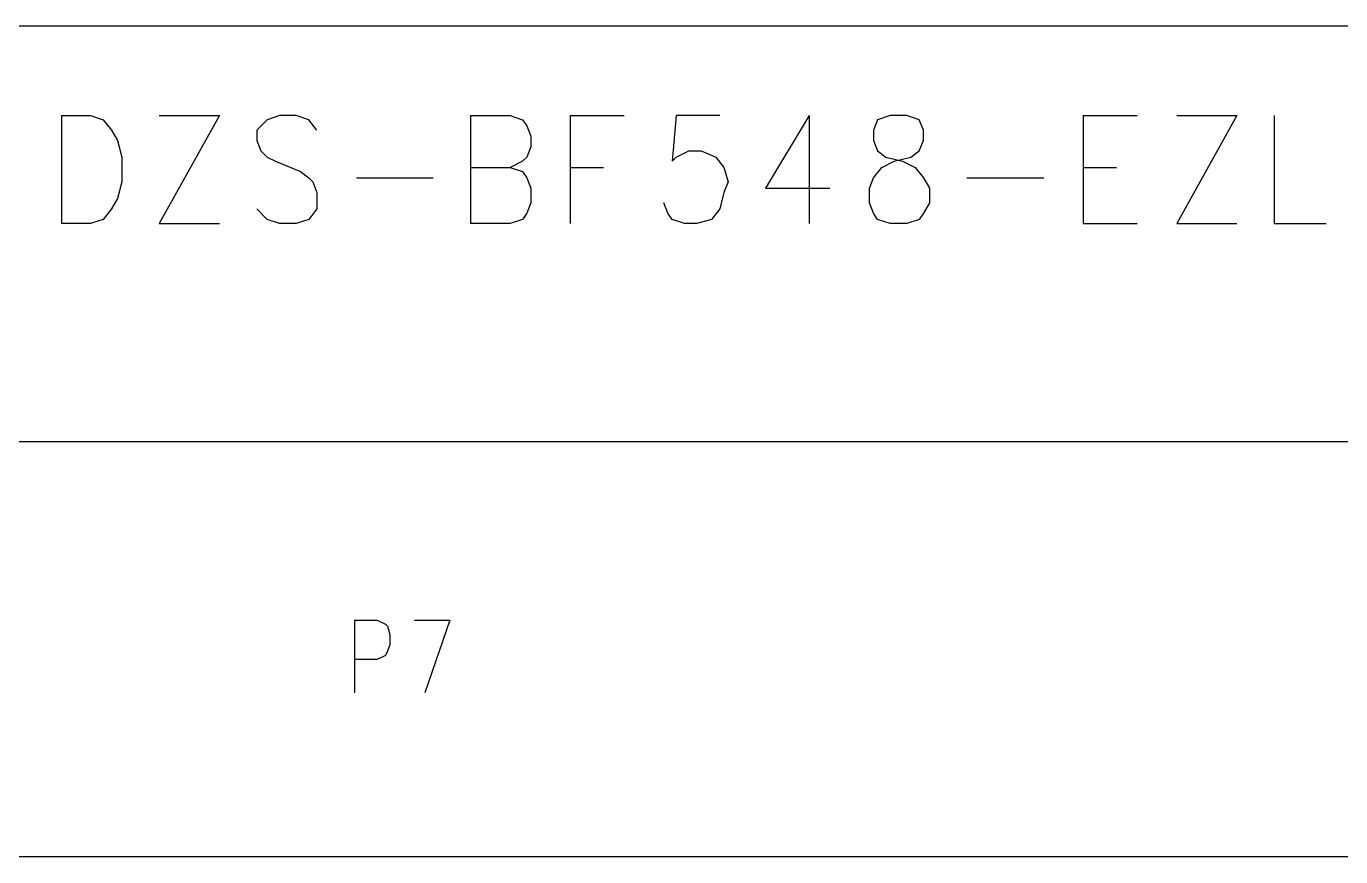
# Model space of a CAD drawing. Extents: x 11.9 to 28.1, y 10.8 to 21.2.
# Drawn here: x 21.259 to 21.892, y 19.641 to 20.041 of the extents above; entities that cross this region are included whole.
import ezdxf

# ---------------------------------------------------------------- set-up
doc = ezdxf.new("R2010")
doc.units = 0
doc.header["$MEASUREMENT"] = 0
doc.layers.add('LAYNR1', color=2, linetype='Continuous')

msp = doc.modelspace()

# ---------------------------------------------------------------- linework, layer by layer
at = {"layer": 'LAYNR1', "color": 7}
for points in [[(23.448, 20.041), (13.097, 20.041)], [(21.276, 19.998), (21.276, 19.946)], [(21.276, 19.998), (21.29, 19.998), (21.296, 19.996), (21.3, 19.991), (21.303, 19.986), (21.305, 19.978), (21.305, 19.966), (21.303, 19.958), (21.3, 19.953), (21.296, 19.948), (21.29, 19.946)], [(21.352, 19.998), (21.323, 19.946)], [(21.323, 19.998), (21.352, 19.998)], [(21.399, 19.991), (21.395, 19.996), (21.389, 19.998), (21.381, 19.998), (21.375, 19.996), (21.37, 19.991), (21.37, 19.986), (21.372, 19.981), (21.375, 19.978), (21.379, 19.976), (21.391, 19.971), (21.395, 19.968), (21.397, 19.966)], [(21.473, 19.998), (21.473, 19.946)], [(21.473, 19.998), (21.492, 19.998), (21.498, 19.996), (21.5, 19.993), (21.502, 19.988), (21.502, 19.983), (21.5, 19.978), (21.498, 19.976), (21.492, 19.973)], [(21.521, 19.998), (21.521, 19.946)], [(21.521, 19.998), (21.547, 19.998)], [(21.593, 19.998), (21.572, 19.998), (21.57, 19.976), (21.572, 19.978), (21.578, 19.981)], [(21.636, 19.998), (21.615, 19.963), (21.646, 19.963)], [(21.636, 19.998), (21.636, 19.946)], [(21.669, 19.948), (21.667, 19.951), (21.665, 19.956), (21.665, 19.963), (21.667, 19.968), (21.671, 19.973), (21.677, 19.976), (21.685, 19.978), (21.689, 19.981), (21.691, 19.986), (21.691, 19.991), (21.689, 19.996), (21.683, 19.998), (21.675, 19.998)], [(21.675, 19.998), (21.669, 19.996)], [(21.768, 19.998), (21.768, 19.946)], [(21.768, 19.998), (21.794, 19.998)], [(21.842, 19.998), (21.813, 19.946)], [(21.813, 19.998), (21.842, 19.998)], [(21.86, 19.998), (21.86, 19.946)], [(21.669, 19.996), (21.667, 19.991), (21.667, 19.986), (21.669, 19.981)], [(21.578, 19.981), (21.584, 19.981), (21.591, 19.978), (21.595, 19.973), (21.597, 19.966), (21.595, 19.961), (21.593, 19.953), (21.589, 19.948), (21.582, 19.946)], [(21.669, 19.981), (21.673, 19.978), (21.681, 19.976), (21.687, 19.973), (21.691, 19.968), (21.694, 19.963), (21.694, 19.956), (21.691, 19.951), (21.689, 19.948), (21.683, 19.946)], [(21.473, 19.973), (21.492, 19.973), (21.498, 19.971), (21.5, 19.968), (21.502, 19.963), (21.502, 19.956), (21.5, 19.951), (21.498, 19.948), (21.492, 19.946)], [(21.521, 19.973), (21.537, 19.973)], [(21.768, 19.973), (21.784, 19.973)], [(21.397, 19.966), (21.399, 19.961), (21.399, 19.953), (21.395, 19.948), (21.389, 19.946)], [(21.418, 19.968), (21.455, 19.968)], [(21.712, 19.968), (21.749, 19.968)], [(21.381, 19.946), (21.375, 19.948), (21.37, 19.953)], [(21.576, 19.946), (21.57, 19.948), (21.568, 19.951), (21.566, 19.956)], [(21.29, 19.946), (21.276, 19.946)], [(21.323, 19.946), (21.352, 19.946)], [(21.389, 19.946), (21.381, 19.946)], [(21.492, 19.946), (21.473, 19.946)], [(21.582, 19.946), (21.576, 19.946)], [(21.675, 19.946), (21.669, 19.948)], [(21.683, 19.946), (21.675, 19.946)], [(21.768, 19.946), (21.794, 19.946)], [(21.813, 19.946), (21.842, 19.946)], [(21.86, 19.946), (21.885, 19.946)], [(20.597, 19.841), (22.298, 19.841)], [(21.417, 19.755), (21.417, 19.72)], [(21.417, 19.755), (21.428, 19.755)], [(21.428, 19.755), (21.432, 19.753)], [(21.432, 19.753), (21.433, 19.752)], [(21.433, 19.752), (21.434, 19.748)], [(21.446, 19.755), (21.463, 19.755)], [(21.463, 19.755), (21.451, 19.72)], [(21.434, 19.748), (21.434, 19.743)], [(21.432, 19.738), (21.428, 19.736)], [(21.433, 19.74), (21.432, 19.738)], [(21.434, 19.743), (21.433, 19.74)], [(21.428, 19.736), (21.417, 19.736)], [(22.298, 19.641), (20.597, 19.641)]]:
    msp.add_lwpolyline(points, dxfattribs=at)

doc.saveas('drawing.dxf')
